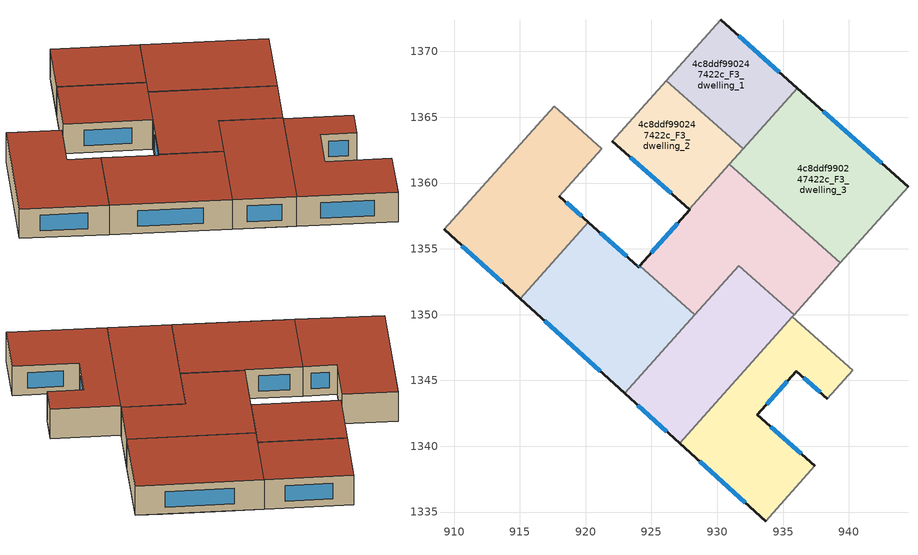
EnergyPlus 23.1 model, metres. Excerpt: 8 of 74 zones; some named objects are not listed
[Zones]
4c8ddf990247422c_F3_dwelling_0
 floor to 4c8ddf990247422c_F2_dwelling_0 (EU_floor_Construction): 921.22,1362.62 917.99,1359 918.12,1358.88 912.97,1353.1 909.24,1356.48 917.6,1365.83 z9
 floor to 4c8ddf990247422c_F2_dwelling_1 (EU_floor_Construction): 920.21,1357.03 915.04,1351.21 912.97,1353.1 918.12,1358.88 z9
 wall outside (EU_wall_Construction): 920.21,1357.03 917.99,1359 / 909.24,1356.48 915.04,1351.21 z9:12
 wall adiabatic (EU_wall_Construction): 917.99,1359 921.22,1362.62 917.6,1365.83 909.24,1356.48 z9:12
 wall to 4c8ddf990247422c_F3_dwelling_4 (EU_wall_Construction): 915.04,1351.21 920.21,1357.03 z9:12
 window (EU_Window_Construction): 919.69,1357.49 918.51,1358.53 / 910.6,1355.24 913.68,1352.45 z9.7:11.3
 roof outside (EU_roof_Construction): 920.21,1357.03 917.99,1359 921.22,1362.62 917.6,1365.83 909.24,1356.48 915.04,1351.21 z12
4c8ddf990247422c_F3_dwelling_1
 floor to 4c8ddf990247422c_F2_dwelling_10 (EU_floor_Construction): 934.44,1368.67 930.33,1364.06 926.14,1367.78 930.26,1372.39 z9
 floor to 4c8ddf990247422c_F2_dwelling_11 (EU_floor_Construction): 936.07,1367.22 931.97,1362.6 930.33,1364.06 934.44,1368.67 z9
 wall outside (EU_wall_Construction): 936.07,1367.22 930.26,1372.39 z9:12
 wall adiabatic (EU_wall_Construction): 930.26,1372.39 926.14,1367.78 z9:12
 wall to 4c8ddf990247422c_F3_dwelling_2 (EU_wall_Construction): 926.14,1367.78 931.97,1362.6 z9:12
 wall to 4c8ddf990247422c_F3_dwelling_3 (EU_wall_Construction): 931.97,1362.6 936.07,1367.22 z9:12
 window (EU_Window_Construction): 934.71,1368.43 931.63,1371.18 z9.7:11.3
 roof outside (EU_roof_Construction): 931.97,1362.6 936.07,1367.22 930.26,1372.39 926.14,1367.78 z12
4c8ddf990247422c_F3_dwelling_2
 floor to 4c8ddf990247422c_F2_dwelling_10 (EU_floor_Construction): 930.33,1364.06 926.23,1359.45 922.03,1363.19 926.14,1367.78 z9
 floor to 4c8ddf990247422c_F2_dwelling_11 (EU_floor_Construction): 931.97,1362.6 927.87,1357.99 926.23,1359.45 930.33,1364.06 z9
 wall outside (EU_wall_Construction): 922.03,1363.19 927.87,1357.99 z9:12
 wall adiabatic (EU_wall_Construction): 926.14,1367.78 922.03,1363.19 z9:12
 wall to 4c8ddf990247422c_F3_dwelling_5 (EU_wall_Construction): 927.87,1357.99 930.91,1361.42 z9:12
 wall to 4c8ddf990247422c_F3_dwelling_3 (EU_wall_Construction): 930.92,1361.42 931.97,1362.6 z9:12
 window (EU_Window_Construction): 923.4,1361.97 926.5,1359.21 z9.7:11.3
 roof outside (EU_roof_Construction): 927.87,1357.99 931.97,1362.6 926.14,1367.78 922.03,1363.19 z12
4c8ddf990247422c_F3_dwelling_3
 floor to 4c8ddf990247422c_F2_dwelling_11 (EU_floor_Construction): 938.57,1365 933.41,1359.2 930.91,1361.42 936.07,1367.22 z9
 floor to 4c8ddf990247422c_F2_dwelling_12 (EU_floor_Construction): 942.67,1361.35 937.52,1355.55 933.41,1359.2 938.57,1365 z9
 floor to 4c8ddf990247422c_F2_dwelling_13 (EU_floor_Construction): 944.49,1359.73 939.34,1353.93 937.52,1355.55 942.67,1361.35 z9
 wall outside (EU_wall_Construction): 944.49,1359.73 936.07,1367.22 z9:12
 wall to 4c8ddf990247422c_F3_dwelling_5 (EU_wall_Construction): 930.91,1361.42 939.34,1353.93 z9:12
 wall to 4c8ddf990247422c_F3_dwelling_7 (EU_wall_Construction): 939.34,1353.93 944.49,1359.73 z9:12
 window (EU_Window_Construction): 942.52,1361.49 938.05,1365.46 z9.7:11.3
 roof outside (EU_roof_Construction): 939.34,1353.93 944.49,1359.73 936.07,1367.22 930.91,1361.42 z12
4c8ddf990247422c_F3_dwelling_4
 floor to 4c8ddf990247422c_F2_dwelling_1 (EU_floor_Construction): 924.01,1353.65 924.03,1353.63 924.07,1353.59 918.87,1347.74 915.04,1351.21 920.21,1357.03 z9
 floor to 4c8ddf990247422c_F2_dwelling_2 (EU_floor_Construction): 928.03,1350.22 922.72,1344.25 918.87,1347.74 924.07,1353.59 924.03,1353.63 924.1,1353.71 z9
 floor to 4c8ddf990247422c_F2_dwelling_3 (EU_floor_Construction): 928.3,1349.98 922.99,1344.01 922.72,1344.25 928.03,1350.22 z9
 wall outside (EU_wall_Construction): 924.1,1353.71 924.03,1353.63 924.01,1353.65 920.21,1357.03 / 915.04,1351.21 922.99,1344.01 z9:12
 wall to 4c8ddf990247422c_F3_dwelling_5 (EU_wall_Construction): 928.3,1349.98 924.1,1353.71 z9:12
 wall to 4c8ddf990247422c_F3_dwelling_6 (EU_wall_Construction): 922.99,1344.01 928.3,1349.98 z9:12
 window (EU_Window_Construction): 924.08,1353.69 924.05,1353.65 / 916.91,1349.52 921.12,1345.7 / 923.11,1354.44 921.1,1356.23 z9.7:11.3
 roof outside (EU_roof_Construction): 922.99,1344.01 928.3,1349.98 924.1,1353.71 924.03,1353.63 924.01,1353.65 920.21,1357.03 915.04,1351.21 z12
4c8ddf990247422c_F3_dwelling_5
 floor to 4c8ddf990247422c_F2_dwelling_3 (EU_floor_Construction): 935.52,1350.83 935.24,1350.52 931.63,1353.73 928.3,1349.98 928.03,1350.22 931.64,1354.28 z9
 floor to 4c8ddf990247422c_F2_dwelling_2 (EU_floor_Construction): 931.64,1354.28 928.03,1350.22 924.1,1353.71 927.73,1357.76 927.76,1357.73 z9
 floor to 4c8ddf990247422c_F2_dwelling_4 (EU_floor_Construction): 936.11,1350.3 935.83,1349.99 935.24,1350.52 935.52,1350.83 z9
 floor adiabatic (EU_floor_Construction): 939.34,1353.93 936.11,1350.3 927.76,1357.73 927.73,1357.76 927.9,1357.96 927.87,1357.99 930.91,1361.42 z9
 wall outside (EU_wall_Construction): 927.87,1357.99 927.9,1357.96 924.1,1353.71 z9:12
 wall to 4c8ddf990247422c_F3_dwelling_6 (EU_wall_Construction): 928.3,1349.98 931.63,1353.73 935.83,1349.99 z9:12
 wall to 4c8ddf990247422c_F3_dwelling_7 (EU_wall_Construction): 935.83,1349.99 939.34,1353.93 z9:12
 window (EU_Window_Construction): 927.01,1356.96 924.99,1354.71 z9.7:11.3
 roof outside (EU_roof_Construction): 935.83,1349.99 939.34,1353.93 930.91,1361.42 927.87,1357.99 927.9,1357.96 924.1,1353.71 928.3,1349.98 931.63,1353.73 z12
4c8ddf990247422c_F3_dwelling_6
 floor to 4c8ddf990247422c_F2_dwelling_3 (EU_floor_Construction): 935.24,1350.52 926.57,1340.76 922.99,1344.01 931.63,1353.73 z9
 floor to 4c8ddf990247422c_F2_dwelling_4 (EU_floor_Construction): 935.83,1349.99 927.15,1340.23 926.57,1340.76 935.24,1350.52 z9
 wall outside (EU_wall_Construction): 922.99,1344.01 927.15,1340.23 z9:12
 wall to 4c8ddf990247422c_F3_dwelling_8 (EU_wall_Construction): 927.15,1340.23 935.71,1349.85 z9:12
 wall to 4c8ddf990247422c_F3_dwelling_7 (EU_wall_Construction): 935.71,1349.85 935.83,1349.99 z9:12
 window (EU_Window_Construction): 923.97,1343.12 926.17,1341.12 z9.7:11.3
 roof outside (EU_roof_Construction): 927.15,1340.23 935.83,1349.99 931.63,1353.73 922.99,1344.01 z12
4c8ddf990247422c_F3_dwelling_8
 floor to 4c8ddf990247422c_F2_dwelling_4 (EU_floor_Construction): 940.3,1345.76 938.37,1343.59 936,1345.7 934.48,1344 934.35,1343.86 933.95,1343.41 933.75,1343.19 933.06,1342.41 932.88,1342.56 929.18,1338.4 927.15,1340.23 935.71,1349.85 z9
 floor to 4c8ddf990247422c_F2_dwelling_5 (EU_floor_Construction): 937.42,1338.53 933.67,1334.32 929.18,1338.4 932.88,1342.56 933.06,1342.4 z9
 wall outside (EU_wall_Construction): 937.42,1338.53 933.06,1342.41 936,1345.7 938.37,1343.59 / 927.15,1340.23 933.67,1334.32 z9:12
 wall to 4c8ddf990247422c_F3_dwelling_7 (EU_wall_Construction): 940.3,1345.76 935.71,1349.85 z9:12
 wall to 4c8ddf990247422c_F3_dwelling_13 (EU_wall_Construction): 933.67,1334.32 937.42,1338.53 z9:12
 wall to 4c8ddf990247422c_F3_dwelling_9 (EU_wall_Construction): 938.37,1343.59 940.3,1345.76 z9:12
 window (EU_Window_Construction): 936.56,1345.21 937.82,1344.09 / 933.75,1343.18 935.31,1344.93 / 936.39,1339.44 934.08,1341.5 / 928.68,1338.84 932.14,1335.71 z9.7:11.3
 roof outside (EU_roof_Construction): 937.42,1338.53 933.06,1342.41 936,1345.7 938.37,1343.59 940.3,1345.76 935.71,1349.85 927.15,1340.23 933.67,1334.32 z12
[Building]
EU S2 Campaign: North Axis=0; Terrain=City; Solar Distribution=FullExterior
[Site:Location]
Budapest.Ferenc.Liszt.Intl.AP: Latitude=47.437; Longitude=19.256; Time Zone=1; Elevation=185
[SizingPeriod:WeatherFileDays]
AnnualSizingPeriod: Begin Month=1; Begin Day of Month=1; End Month=12; End Day of Month=31; Day of Week for Start Day=Monday; Use Weather File Daylight Saving Period=No; Use Weather File Rain and Snow Indicators=No
[MATERIAL]
EU_InternalMass_Material: Roughness=MediumRough; Thickness=0.1; Conductivity=1; Density=1800; Specific Heat=900; Thermal Absorptance=0.9; Solar Absorptance=0.7; Visible Absorptance=0.7
[MATERIAL:NOMASS] Roughness=MediumRough; Thermal Absorptance=0.9; Solar Absorptance=0.7; Visible Absorptance=0.7
Name | Thermal Resistance
EU_wall_NoMass | 0.832559
EU_roof_NoMass | 1.39638
EU_floor_NoMass | 0.872794
[WINDOWMATERIAL:SIMPLEGLAZINGSYSTEM]
EU_Window_SimpleGlazing: UFactor=2.79869; Solar Heat Gain Coefficient=0.75; Visible Transmittance=0.75
[CONSTRUCTION]
EU_wall_Construction: EU_wall_NoMass
EU_roof_Construction: EU_roof_NoMass
EU_floor_Construction: EU_floor_NoMass
EU_Window_Construction: EU_Window_SimpleGlazing
EU_InternalMass_Construction: EU_InternalMass_Material
[ZONE] Type=1; Multiplier=1; Ceiling Height=autocalculate; Floor Area=autocalculate; Part of Total Floor Area=Yes
Name | Volume
4c8ddf990247422c_F3_dwelling_0 | 252.083
4c8ddf990247422c_F3_dwelling_1 | 144.413
4c8ddf990247422c_F3_dwelling_2 | 144.437
4c8ddf990247422c_F3_dwelling_3 | 262.456
4c8ddf990247422c_F3_dwelling_4 | 253.797
4c8ddf990247422c_F3_dwelling_5 | 262.478
4c8ddf990247422c_F3_dwelling_6 | 219.905
4c8ddf990247422c_F3_dwelling_8 | 240.721
[INTERNALMASS] Construction=EU_InternalMass_Construction
Name | Zone or ZoneList | Surface Area
4c8ddf990247422c_F3_dwelling_0_EU_InternalMass | 4c8ddf990247422c_F3_dwelling_0 | 84.0306
4c8ddf990247422c_F3_dwelling_1_EU_InternalMass | 4c8ddf990247422c_F3_dwelling_1 | 48.137
4c8ddf990247422c_F3_dwelling_2_EU_InternalMass | 4c8ddf990247422c_F3_dwelling_2 | 48.1431
4c8ddf990247422c_F3_dwelling_3_EU_InternalMass | 4c8ddf990247422c_F3_dwelling_3 | 87.4853
4c8ddf990247422c_F3_dwelling_4_EU_InternalMass | 4c8ddf990247422c_F3_dwelling_4 | 84.6005
4c8ddf990247422c_F3_dwelling_5_EU_InternalMass | 4c8ddf990247422c_F3_dwelling_5 | 87.4927
4c8ddf990247422c_F3_dwelling_6_EU_InternalMass | 4c8ddf990247422c_F3_dwelling_6 | 73.301
4c8ddf990247422c_F3_dwelling_8_EU_InternalMass | 4c8ddf990247422c_F3_dwelling_8 | 80.2346
[OTHEREQUIPMENT] Fuel Type=Electricity; Design Level Calculation Method=Watts/Area; Power per Zone Floor Area=1; Fraction Latent=0; Fraction Radiant=0; Fraction Lost=0; Carbon Dioxide Generation Rate=0; EndUse Subcategory=EU_Step8_InternalGains
Name | Zone or ZoneList or Space or SpaceList | Schedule
EU_Step8_InternalGain_4c8ddf990247422c_F3_dwelling_0_f000 | 4c8ddf990247422c_F3_dwelling_0 | EU_Step8_GainSchedule_4c8ddf990247422c_F3_dwelling_0_f000
EU_Step8_InternalGain_4c8ddf990247422c_F3_dwelling_1_f000 | 4c8ddf990247422c_F3_dwelling_1 | EU_Step8_GainSchedule_4c8ddf990247422c_F3_dwelling_1_f000
EU_Step8_InternalGain_4c8ddf990247422c_F3_dwelling_2_f000 | 4c8ddf990247422c_F3_dwelling_2 | EU_Step8_GainSchedule_4c8ddf990247422c_F3_dwelling_2_f000
EU_Step8_InternalGain_4c8ddf990247422c_F3_dwelling_3_f000 | 4c8ddf990247422c_F3_dwelling_3 | EU_Step8_GainSchedule_4c8ddf990247422c_F3_dwelling_3_f000
EU_Step8_InternalGain_4c8ddf990247422c_F3_dwelling_4_f000 | 4c8ddf990247422c_F3_dwelling_4 | EU_Step8_GainSchedule_4c8ddf990247422c_F3_dwelling_4_f000
EU_Step8_InternalGain_4c8ddf990247422c_F3_dwelling_5_f000 | 4c8ddf990247422c_F3_dwelling_5 | EU_Step8_GainSchedule_4c8ddf990247422c_F3_dwelling_5_f000
EU_Step8_InternalGain_4c8ddf990247422c_F3_dwelling_6_f000 | 4c8ddf990247422c_F3_dwelling_6 | EU_Step8_GainSchedule_4c8ddf990247422c_F3_dwelling_6_f000
EU_Step8_InternalGain_4c8ddf990247422c_F3_dwelling_8_f000 | 4c8ddf990247422c_F3_dwelling_8 | EU_Step8_GainSchedule_4c8ddf990247422c_F3_dwelling_8_f000
[ZONEVENTILATION:DESIGNFLOWRATE] Schedule=EU_AlwaysOn; Design Flow Rate Calculation Method=AirChanges/Hour; Air Changes per Hour=0.475469; Ventilation Type=Natural; Fan Pressure Rise=0; Fan Total Efficiency=1; Constant Term Coefficient=1; Temperature Term Coefficient=0; Velocity Term Coefficient=0; Velocity Squared Term Coefficient=0; Minimum Indoor Temperature=-100; Maximum Indoor Temperature=100; Delta Temperature=-100; Minimum Outdoor Temperature=-100; Maximum Outdoor Temperature=100; Maximum Wind Speed=40
Name | Zone or ZoneList or Space or SpaceList
EU_ConstantAir_4c8ddf990247422c_F3_dwelling_0 | 4c8ddf990247422c_F3_dwelling_0
EU_ConstantAir_4c8ddf990247422c_F3_dwelling_1 | 4c8ddf990247422c_F3_dwelling_1
EU_ConstantAir_4c8ddf990247422c_F3_dwelling_2 | 4c8ddf990247422c_F3_dwelling_2
EU_ConstantAir_4c8ddf990247422c_F3_dwelling_3 | 4c8ddf990247422c_F3_dwelling_3
EU_ConstantAir_4c8ddf990247422c_F3_dwelling_4 | 4c8ddf990247422c_F3_dwelling_4
EU_ConstantAir_4c8ddf990247422c_F3_dwelling_5 | 4c8ddf990247422c_F3_dwelling_5
EU_ConstantAir_4c8ddf990247422c_F3_dwelling_6 | 4c8ddf990247422c_F3_dwelling_6
EU_ConstantAir_4c8ddf990247422c_F3_dwelling_8 | 4c8ddf990247422c_F3_dwelling_8
[HVACTEMPLATE:ZONE:IDEALLOADSAIRSYSTEM] System Availability Schedule=EU_AlwaysOn; Maximum Heating Supply Air Temperature=50; Minimum Cooling Supply Air Temperature=13; Maximum Heating Supply Air Humidity Ratio=0.0156; Minimum Cooling Supply Air Humidity Ratio=0.0077; Heating Limit=NoLimit; Cooling Limit=NoLimit; Heating Availability Schedule=EU_AlwaysOn; Cooling Availability Schedule=EU_CoolingOff; Dehumidification Control Type=ConstantSensibleHeatRatio; Cooling Sensible Heat Ratio=0.7; Dehumidification Setpoint=60; Humidification Control Type=None; Humidification Setpoint=30; Outdoor Air Method=None; Outdoor Air Flow Rate per Person=0.00944; Outdoor Air Flow Rate per Zone Floor Area=0; Outdoor Air Flow Rate per Zone=0; Demand Controlled Ventilation Type=None; Outdoor Air Economizer Type=NoEconomizer; Heat Recovery Type=None; Sensible Heat Recovery Effectiveness=0.7; Latent Heat Recovery Effectiveness=0.65
Name | Template Thermostat
4c8ddf990247422c_F3_dwelling_0 | EU_HeatOnly_4c8ddf990247422c_F3_dwelling_0
4c8ddf990247422c_F3_dwelling_1 | EU_HeatOnly_4c8ddf990247422c_F3_dwelling_1
4c8ddf990247422c_F3_dwelling_2 | EU_HeatOnly_4c8ddf990247422c_F3_dwelling_2
4c8ddf990247422c_F3_dwelling_3 | EU_HeatOnly_4c8ddf990247422c_F3_dwelling_3
4c8ddf990247422c_F3_dwelling_4 | EU_HeatOnly_4c8ddf990247422c_F3_dwelling_4
4c8ddf990247422c_F3_dwelling_5 | EU_HeatOnly_4c8ddf990247422c_F3_dwelling_5
4c8ddf990247422c_F3_dwelling_6 | EU_HeatOnly_4c8ddf990247422c_F3_dwelling_6
4c8ddf990247422c_F3_dwelling_8 | EU_HeatOnly_4c8ddf990247422c_F3_dwelling_8
[SIZING:ZONE] Zone Cooling Design Supply Air Temperature Input Method=SupplyAirTemperature; Zone Cooling Design Supply Air Temperature=13; Zone Heating Design Supply Air Temperature Input Method=SupplyAirTemperature; Zone Heating Design Supply Air Temperature=50; Zone Cooling Design Supply Air Humidity Ratio=0.008; Zone Heating Design Supply Air Humidity Ratio=0.008; Cooling Design Air Flow Method=DesignDay; Cooling Design Air Flow Rate=0; Cooling Minimum Air Flow per Zone Floor Area=0.000762; Cooling Minimum Air Flow=0; Cooling Minimum Air Flow Fraction=0.2; Heating Design Air Flow Method=DesignDay; Heating Design Air Flow Rate=0; Heating Maximum Air Flow per Zone Floor Area=0.002032; Heating Maximum Air Flow=0.141576; Heating Maximum Air Flow Fraction=0.3; Account for Dedicated Outdoor Air System=No; Dedicated Outdoor Air System Control Strategy=NeutralSupplyAir; Dedicated Outdoor Air Low Setpoint Temperature for Design=autosize; Dedicated Outdoor Air High Setpoint Temperature for Design=autosize; Zone Load Sizing Method=Sensible Load Only No Latent Load; Zone Latent Cooling Design Supply Air Humidity Ratio Input Method=HumidityRatioDifference; Zone Cooling Design Supply Air Humidity Ratio Difference=0.005; Zone Latent Heating Design Supply Air Humidity Ratio Input Method=HumidityRatioDifference; Zone Humidification Design Supply Air Humidity Ratio Difference=0.005
4c8ddf990247422c_F3_dwelling_0; 4c8ddf990247422c_F3_dwelling_1; 4c8ddf990247422c_F3_dwelling_2; 4c8ddf990247422c_F3_dwelling_3; 4c8ddf990247422c_F3_dwelling_4; 4c8ddf990247422c_F3_dwelling_5; 4c8ddf990247422c_F3_dwelling_6; 4c8ddf990247422c_F3_dwelling_8
[SCHEDULE:CONSTANT]
Name | Hourly Value
EU_AlwaysOn | 1
EU_CoolingOff | 0
[SCHEDULE:FILE] Column Number=1; Rows to Skip at Top=0; Number of Hours of Data=8760; Column Separator=Comma; Interpolate to Timestep=No; Minutes per Item=60; Adjust Schedule for Daylight Savings=Yes
Name | File
EU_Step8_GainSchedule_4c8ddf990247422c_F3_dwelling_0_f000 | ../../schedules/4c8ddf990247422c/4c8ddf990247422c_F3_dwelling_0_f000_gain.csv
EU_Step8_GainSchedule_4c8ddf990247422c_F3_dwelling_1_f000 | ../../schedules/4c8ddf990247422c/4c8ddf990247422c_F3_dwelling_1_f000_gain.csv
EU_Step8_GainSchedule_4c8ddf990247422c_F3_dwelling_2_f000 | ../../schedules/4c8ddf990247422c/4c8ddf990247422c_F3_dwelling_2_f000_gain.csv
EU_Step8_GainSchedule_4c8ddf990247422c_F3_dwelling_3_f000 | ../../schedules/4c8ddf990247422c/4c8ddf990247422c_F3_dwelling_3_f000_gain.csv
EU_Step8_GainSchedule_4c8ddf990247422c_F3_dwelling_4_f000 | ../../schedules/4c8ddf990247422c/4c8ddf990247422c_F3_dwelling_4_f000_gain.csv
EU_Step8_GainSchedule_4c8ddf990247422c_F3_dwelling_5_f000 | ../../schedules/4c8ddf990247422c/4c8ddf990247422c_F3_dwelling_5_f000_gain.csv
EU_Step8_GainSchedule_4c8ddf990247422c_F3_dwelling_6_f000 | ../../schedules/4c8ddf990247422c/4c8ddf990247422c_F3_dwelling_6_f000_gain.csv
EU_Step8_GainSchedule_4c8ddf990247422c_F3_dwelling_8_f000 | ../../schedules/4c8ddf990247422c/4c8ddf990247422c_F3_dwelling_8_f000_gain.csv
